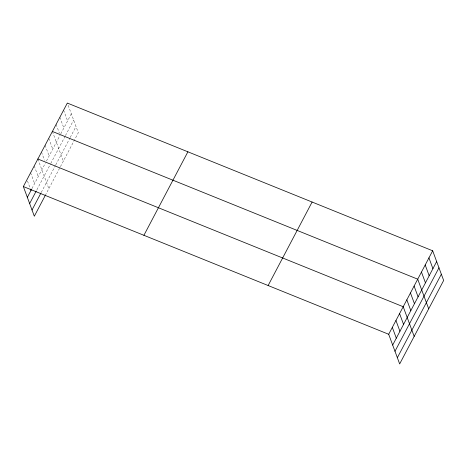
<?xml version="1.0" encoding="UTF-8"?>
<svg xmlns="http://www.w3.org/2000/svg" width="467" height="467" viewBox="0 0 467 467"><rect width="100%" height="100%" fill="white"/><g stroke="black" fill="none" stroke-linecap="round" stroke-linejoin="round"><path stroke-width="0.35" stroke-dasharray="2.33 1.75" d="M31.954 188.563L45.48 162.89M46.472 161.016L60.109 135.132M60.786 133.842L71.323 113.843M36.899 189.789L50.424 164.115M50.757 163.485L65.129 136.201M65.473 135.558L73.628 120.072M41.254 192.451L55.439 165.522M55.771 164.898L69.887 138.104M70.225 137.461L76.004 126.493M45.211 195.55L78.31 132.727L67.336 103.067M63.6 110.159L67.587 120.935M59.858 117.258L63.845 128.034M56.122 124.356L59.362 133.113M52.38 131.449L63.354 161.109M48.755 138.337L52.742 149.113M45.124 145.225L49.111 156.001M41.493 152.114L44.488 160.199M37.868 159.002L48.837 188.662M34.237 165.89L38.224 176.666M30.606 172.778L34.593 183.554M27.477 181.015L29.97 187.752"/><path stroke-width="0.7" d="M23.35 186.555L67.336 103.067L432.675 250.785L443.65 280.445L399.664 363.933L388.69 334.273L23.35 186.555L34.325 216.215L45.211 195.55M27.337 197.331L31.628 189.193M29.643 203.565L36.239 191.038M32.019 209.987L40.927 193.075M143.912 235.304L187.897 151.81M268.128 285.53L312.114 202.036M388.69 334.273L432.675 250.785M392.677 345.055L436.663 261.561M394.983 351.283L438.968 267.795M397.359 357.704L441.344 274.217M52.38 131.449L417.72 279.173L428.694 308.833M37.868 159.002L403.208 306.726L414.176 336.386M428.939 257.883L432.927 268.659M425.198 264.976L429.185 275.758M421.462 272.074L425.449 282.85M414.095 286.061L418.082 296.837M410.464 292.949L414.451 303.725M406.833 299.837L410.82 310.613M399.577 313.614L403.564 324.39M395.946 320.496L399.933 331.278M392.321 327.385L396.308 338.166M30.466 189.094L30.968 190.443"/></g></svg>
